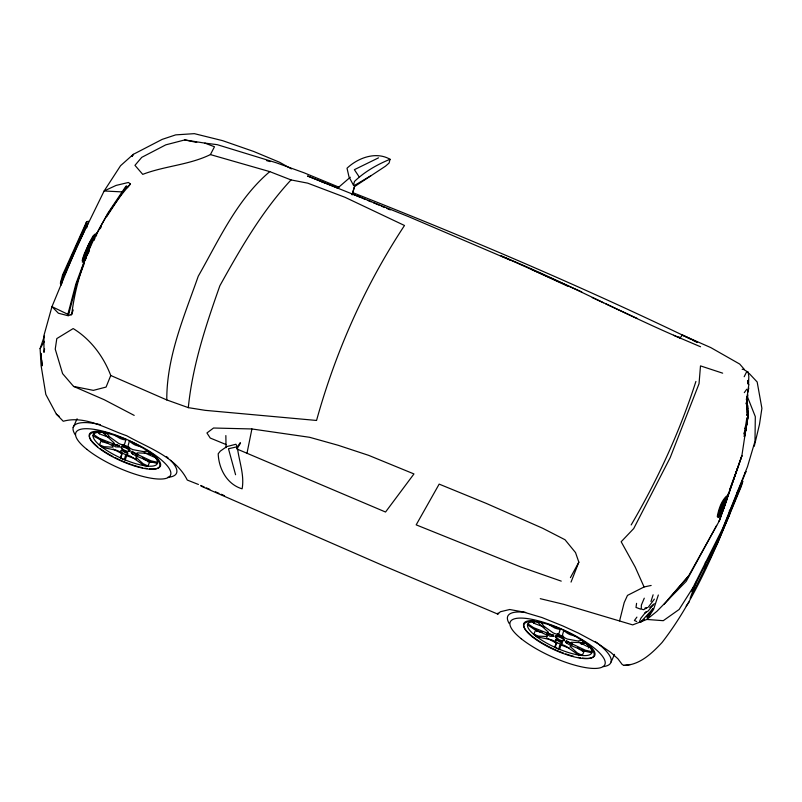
<?xml version="1.0" encoding="UTF-8"?>
<svg xmlns="http://www.w3.org/2000/svg" width="802" height="802" viewBox="0 0 802 802"><rect width="100%" height="100%" fill="white"/><g stroke="black" fill="none" stroke-linecap="round" stroke-linejoin="round"><path stroke-width="1.2" d="M122.215 453.12L120.28 457.681L122.646 459.085L125.252 459.847L126.826 455.135M556.578 642.512L554.643 647.074L557.009 648.467L559.616 649.239L561.189 644.517M747.875 415.536L748.096 412.098L747.855 414.564M745.459 426.804L746.873 417.772M746.401 426.393L747.474 420.208L746.702 424.248M653.109 594.803L650.973 601.53M747.263 412.479L747.073 415.346M166.786 399.937C166.585 356.72 184.229 316.299 198.244 276.229C219.076 239.668 237.011 199.387 269.783 171.628L291.026 179.919L307.697 183.147L345.01 197.292L404.499 225.492C365.09 285.241 335.677 351.517 316.549 420.459L205.212 410.343L188.31 407.637L166.786 399.937L110.756 375.486C103.588 356.589 90.586 339.166 73.182 328.569L56.802 338.584L55.238 349.131L62.586 373.622L73.573 386.404L104.23 399.727L134.195 415.396M748.005 413.632L747.975 414.113M746.943 405.21L747.374 396.629L755.314 416.639L754.993 441.311L747.474 466.744L722.682 528.488L692.868 587.806L679.134 609.47L663.264 620.688L646.863 619.445L632.698 624.888L563.606 604.297L540.267 598.673M747.544 418.925L747.675 417.05M748.015 384.078L748.156 380.389L747.875 383.436M747.564 418.353L747.464 419.947L747.765 415.847M747.043 415.466L747.093 414.694M747.644 418.514L747.945 414.764M747.805 415.286L747.504 420.088M743.775 436.067L744.597 436.208L746.522 425.271M726.943 498.092L726.522 496.047C721.118 501.37 718.712 509.2 717.279 516.498L718.131 517.561L719.835 515.816L723.344 509.541L726.692 498.724L724.176 507.355L721.95 512.057L721.178 511.776M746.622 424.729L746.161 427.666M718.412 514.794L718.903 512.488L720.296 511.305M746.923 408.769L746.692 405.21L747.524 405.14L747.945 413.16L747.584 407.877M747.524 405.14L747.775 408.9M747.073 409.491L747.243 412.308L748.076 412.238M744.857 434.724L745.098 433.17L744.276 433.02M188.31 407.637C192.49 365.572 205.873 325.401 219.868 285.753C240.53 248.51 261.933 211.347 291.026 179.919M118.716 445.912L114.756 444.298L112.11 444.488L115.568 446.844L119.608 447.015L117.563 445.26M553.079 635.294L549.119 633.69L546.483 633.871L549.931 636.237L553.981 636.407L551.926 634.643M636.577 603.355L636.006 607.425L640.457 609.089M96.41 235.978L96.821 233.091L94.796 234.675M746.522 425.682L746.231 427.296L746.281 426.664M745.168 428.228L745.529 426.123M747.344 419.436L741.85 455.847L719.183 521.16L688.547 576.026L663.926 604.497M745.77 429.491L745.419 431.707M748.958 384.068L747.524 392.659M746.993 399.045L747.374 396.629L746.221 404.058L747.925 394.875M745.96 428.639L745.529 431.045M745.599 430.504L745.73 429.882M745.108 428.468L745.198 427.917L744.577 431.245M721.098 511.095L718.833 515.365M745.84 429.381L745.579 430.564M746.943 423.366L747.263 421.371L746.722 424.168L746.983 423.165M82.967 258.815L82.365 262.164L83.779 261.993L86.165 258.374M745.95 428.629L745.549 430.985M44.601 348.91L43.97 352.359L43.92 335.587L51.96 306.665L76.21 248.029L104.14 190.986L120.561 165.703L133.302 154.345L162.184 139.378L175.688 134.876L194.365 133.653L222.605 140.651L253.653 151.458L279.647 162.295L291.407 168.911M744.467 431.817L744.025 434.213L744.847 434.353M744.597 436.208L745.349 431.877M745.68 429.792L746.02 428.027L745.68 430.113M746.421 426.183L745.99 428.438M69.383 310.955L68.03 314.374L51.96 306.665L58.396 313.221L68.3 315.777L71.759 314.093C77.774 265.903 98.476 220.48 130.445 183.979L128.44 182.465L116.039 185.432L104.14 190.986L123.247 191.959M247.016 453.13L251.908 428.96L309.632 437.301L338.123 445.27L368.639 455.346L413.962 473.942L385.541 512.027L236.68 448.889M95.558 236.179L95.719 234.475L95.147 234.946M748.777 387.978L746.331 399.516M742.482 481.21L741.419 486.072C718.762 539.886 698.111 595.946 662.021 642.542C651.916 653.389 639.465 665.279 623.766 665.409L622.101 664.377L617.901 658.753L610.703 652.337L597.6 643.404L578.352 633.059L562.613 625.851L542.012 617.56L523.245 611.976L509.701 609.51L500.368 611.746L497.831 614.121L382.905 565.51L201.101 486.142M497.831 614.121L498.072 613.019M619.595 620.858L624.207 602.553L627.485 595.395L644.076 586.964L651.154 585.45M721.95 512.057L726.662 499.034M754.261 446.273L759.494 424.328L761.9 408.338L757.168 381.983L749.118 373.391M719.665 512.769C717.088 521.089 725.72 506.573 719.665 512.769L718.903 512.488M692.848 587.816L691.946 591.335L721.309 532.418L746.02 471.476L744.667 473.491M67.799 314.574L75.879 283.898L84.06 261.833M68.35 315.527L76.731 283.667L84.491 262.765M86.696 227.878L88.481 221.222L86.586 221.713L62.586 274.936L60.35 283.276L61.323 285.021M61.163 282.314L62.055 278.966M62.656 276.74L86.486 222.996L84.4 230.796L62.175 280.068M61.614 283.908L63.699 276.139L62.586 274.936M84.671 228.871L86.586 221.713M370.835 175.748L354.795 185.272L353.461 185.202L354.474 181.432C364.519 171.808 377.201 164.48 390.073 159.287L389.07 163.057L385.541 166.144L354.574 186.575L352.178 194.806M725.85 499.937L724.888 503.165M658.342 594.994L653.54 609.49L646.863 619.445L656.928 611.294L686.201 581.35L716.627 525.43M198.415 484.468L187.287 480.057C175.578 456.609 148.089 447.817 126.666 435.717C106.546 428.91 85.152 415.175 63.248 421.261L56.371 414.163L45.824 394.434L41.113 365.702L40.1 348.619L44.381 336.048M352.048 194.685L354.795 185.272M722.031 508.308L722.412 507.465L723.173 507.746L721.589 508.919L726.361 499.355L722.211 510.052L719.855 512.117C718.863 508.538 722.923 502.483 725.339 498.754M719.765 511.766L718.853 516.879L723.013 510.583L727.203 498.794A3.278 0.722 -69.5 0 0 726.903 497.731L723.875 501.992L719.745 511.977M719.855 512.117L723.344 503.445L726.452 498.774L720.046 511.796L719.153 511.616L719.725 511.836M744.186 376.719L746.512 372.048L748.126 372.178L748.817 376.429L748.577 383.005L747.885 380.659M93.884 237.773L83.869 258.184L93.593 238.354L90.676 243.036M71.759 314.093L73.223 309.903M129.453 440.93L128.019 445.902L129.062 447.295A3.759 1.063 24.3 0 0 133.232 449.711L143.508 451.606L148.029 450.904L151.267 453.501L137.162 452.869A3.759 1.063 24.3 0 0 138.596 454.945L150.866 460.769L157.352 462.293L157.513 463.416L150.586 461.822L138.114 456.769A3.759 1.063 24.3 0 0 135.979 457.29L143.037 463.666L147.919 465.992L149.743 461.942L145.062 459.987L142.555 457.631M563.816 630.322L562.392 635.284L563.425 636.688A3.759 1.063 24.3 0 0 567.595 639.104L577.871 640.988L582.392 640.297L584.267 641.811M125.954 439.406L124.51 444.368L123.017 444.669A3.759 1.063 24.3 0 1 118.556 443.326L109.513 436.799L106.556 432.839M560.317 628.798L558.874 633.76L557.38 634.051A3.759 1.063 24.3 0 1 552.919 632.708L543.876 626.182L540.919 622.232A35.057 9.895 24.3 0 0 538.814 621.861M695.905 381.431C679.805 431.586 657.77 479.526 631.164 524.949M696.046 582.142L690.121 598.402L717.469 543.455L742.943 481.32L736.607 493.441M726.873 497.28L728.156 493.761M729.439 490.253L737.99 466.794M722.041 508.448L725.128 500.598M722.803 508.729L723.173 507.746M83.368 257.753L86.586 249.262L91.839 239.217M721.279 511.355L721.61 510.483M94.065 240.369L95.007 237.893M571.034 582.092L578.843 562.162L575.525 552.588L565.009 539.736L542.643 528.247L486.323 503.425L439.165 484.117L416.178 524.859L521.24 567.154L561.24 581.129M88.902 248.409L87.859 247.888L90.947 243.026L83.859 257.883L88.32 246.725L93.323 238.224M85.393 256.921L86.215 254.856M110.756 375.486L106.075 387.075L93.363 390.363L73.573 386.404M130.445 183.979L127.307 187.698M86.626 253.823L87.979 250.585M87.859 247.888L88.39 246.705M60.862 282.144L67.498 267.427M68.521 265.161L69.543 262.896M82.827 233.452L84.35 230.064M73.182 427.456L77.102 418.774M107.939 442.844L105.463 442.744L101.232 440.819L99.408 444.869L104.09 446.704L112.751 447.175A3.759 1.063 24.3 0 0 111.318 445.09L93.323 436.077L92.992 435.316L94.636 432.549M554.643 647.074L555.355 647.334L556.257 643.525L555.215 642.121A3.759 1.063 24.3 0 0 551.044 639.705L536.999 636.838L533.771 634.252L535.596 630.202L539.826 632.136L542.302 632.227M559.616 649.239L558.854 648.858L559.766 645.059L561.26 644.758A3.759 1.063 24.3 0 1 565.721 646.101L578.483 654.903L582.282 655.374L584.107 651.334L579.425 649.379L577.761 647.805M611.104 661.941L614.532 654.342M723.404 507.065L722.131 509.892L720.046 511.796M703.725 568.658L705.539 568.077L729.539 514.864L729.449 510.182M719.284 511.516L723.474 502.643M88.28 253.111L89.453 250.765M84.912 258.705L85.754 257.041M87.879 253.883L84.29 260.119A4.611 0.612 -63.5 0 1 83.248 260.971L83.218 260.409M210.405 154.596L214.475 146.766L204.891 143.117L184.761 139.929L165.783 144.851L141.743 157.352L134.957 165.342L142.736 174.365C164.721 165.924 189.031 165.011 210.405 154.596L269.783 171.628M97.032 233.302L107.578 213.623L125.974 186.124M100.23 228.7L101.403 226.515M106.676 216.67L126.826 185.894M570.423 577.64L578.843 562.162M92.08 240.55L94.506 236.48M724.467 500.679L725.148 499.445M746.742 389.241L744.306 392.639M86.426 256.169L84.04 259.728M40.1 348.619L44.331 341.441M71.077 315.176L72.11 313.442M132.029 156.48L133.302 154.345L131.899 156.37M644.277 598.182L641.369 605.109L641.269 609.049L643.585 609.71L647.284 607.545L645.008 608.056M89.162 244.861L93.623 237.643M90.656 242.996L93.734 238.014M236.911 447.847L240.189 442.644M237.222 448.388L240.5 443.195M93.022 237.402L94.205 235.577M654.392 599.114L648.347 607.104M686.201 606.031L689.098 602.061M636.908 617.119L634.402 620.497L636.718 621.52M646.181 611.605L640.878 618.212L639.485 621.62L640.638 622.101L644.577 619.324M647.394 617.72L650.161 614.142M581.741 291.898L501.08 255.898C561.821 280.85 619.756 312.038 679.976 337.993L682.452 335.106L710.813 347.607L739.735 364.078L744.406 369.481M719.163 515.796L718.091 516.598C718.833 509.882 721.76 502.653 726.141 497.451A3.278 0.722 -69.5 0 1 726.432 498.503M667.765 599.886L688.547 576.026M646.793 617.069L653.329 608.437L640.638 622.101M654.242 603.655L648.196 610.944L644.587 613.219M121.152 450.574L121.633 450.102L124.761 451.145L127.137 452.679L127.949 454.122L125.312 454.463L122.526 453.25L120.801 451.606L121.152 450.574L122.064 450.473M555.525 639.966L555.997 639.495L559.124 640.527L561.5 642.061L562.312 643.505L559.676 643.846L556.889 642.633L555.164 640.988L555.525 639.966L556.428 639.856M562.563 641.901L560.197 642.212L556.167 639.645M337.371 188.37L350.294 177.222M649.8 607.595L653.44 604.548M129.072 448.759C129.302 447.115 123.037 444.378 122.385 445.842L129.072 448.759L128.25 448.689M563.435 638.151C563.666 636.507 557.4 633.76 556.758 635.224L563.435 638.151L562.613 638.071M378.524 157.844L354.384 169.663L359.095 176.771M237.302 446.744L235.908 444.258L226.806 446.574L220.309 451.115L218.204 453.772C218.745 468.799 227.026 484.368 242.114 488.829C244.69 474.904 238.816 460.619 237.302 446.744L228.48 448.759L235.577 474.734M119.368 445.631L113.854 444.158M553.741 635.014L550.523 634.613L547.586 632.999M623.766 665.409L630.442 664.477M127.799 452.889L124.571 452.348L121.804 450.253M147.919 465.992L144.119 465.521L131.358 456.709A3.759 1.063 24.3 0 0 126.896 455.376L125.403 455.666L124.48 459.466L125.252 459.847M746.802 406.213L747.634 406.133M746.652 407.356L747.474 407.286M747.374 411.386L748.196 411.306M742.171 369.291L743.414 369.311L748.126 372.178M251.908 428.96L213.532 428.017L206.936 432.97L210.244 438.052L226.334 444.649M137.784 454.323L134.786 453.33L132.089 451.175M572.147 643.705L569.149 642.713L566.453 640.567M125.754 439.887L124.21 439.697A6.927 1.955 24.3 0 1 120.17 438.483L114.435 435.095M538.653 621.941L540.919 622.232M560.127 629.279L558.573 629.089A6.927 1.955 24.3 0 1 554.533 627.866L548.799 624.487M204.891 143.117L217.202 144.661L276.279 162.776L303.978 172.761L339.086 187.237M131.598 453.24L135.267 455.496L137.754 455.656L134.576 452.689L130.806 451.897L132.671 454.082M565.961 642.633L569.631 644.878L572.117 645.039L568.939 642.081L565.179 641.279L567.034 643.465M585.63 642.883L571.525 642.252A3.759 1.063 24.3 0 0 572.969 644.327L585.229 650.161L591.716 651.675L591.876 652.798L584.949 651.214L572.478 646.151A3.759 1.063 24.3 0 0 570.342 646.673L577.4 653.059L582.282 655.374M744.246 433.24L745.068 433.391M184.761 139.929L196.731 142.425M141.202 446.864L135.658 445.23A6.927 1.955 24.3 0 1 131.879 443.035L130.556 441.982M575.575 636.257L570.021 634.613A6.927 1.955 24.3 0 1 566.242 632.427L564.929 631.364M266.565 160.611L270.144 161.613M155.698 457.812L144.28 452.679M591.144 647.505L586.843 646.272L578.643 642.071M563.054 636.397L559.565 635.024M722.662 373.171L700.497 365.892L699.033 383.747L670.201 457.601L633.71 528.568L621.169 541.751L635.194 567.064L644.076 586.964M114.927 444.739L117.423 445.591M549.29 634.131L551.786 634.973M108.671 437.25L101.082 434.504L96.32 431.626M544.117 627.034L535.455 623.886L531.646 621.59M120.28 457.681L120.982 457.942L121.894 454.143L120.851 452.739A3.759 1.063 24.3 0 0 116.681 450.323L102.636 447.456L99.408 444.869M720.978 512.157L721.74 512.438M510.383 260.189L409.07 216.861L307.537 175.999L337.953 188.159M352.99 192.721C469.34 238.575 584.548 287.687 697.138 342.123M320.519 181.192L324.208 182.676M352.91 194.234L360.97 197.513M362.113 197.984L365.501 199.407M367.757 200.36L371.136 201.793M373.391 202.746L379.035 205.132M381.291 206.084L384.669 207.517M386.925 208.47L390.303 209.893M673.56 335.256L700.557 346.765M200.69 485.451L204.109 486.914M206.385 487.897L209.793 489.37M215.487 491.816L218.896 493.29M221.172 494.263L224.59 495.736M531.425 269.382L567.455 286.093M592.237 297.592L603.495 302.815M605.741 303.858L637.269 318.474M125.202 445.641L126.375 446.193M357.191 195.578L361.131 197.503M390.073 159.287C375.998 151.127 358.023 157.793 347.015 168.23L349.04 177.001L353.461 185.202M682.452 335.106L690.271 338.955M692.507 340.058L696.978 342.264M567.966 642.011L570.292 643.284M133.593 452.619L135.929 453.902M533.771 634.252L538.453 636.096L547.114 636.557A3.759 1.063 24.3 0 0 545.681 634.482L533.37 628.748L527.355 624.698L528.087 623.966L533.651 627.695L546.172 632.658A3.759 1.063 24.3 0 0 548.307 632.136L537.119 621.761M56.371 414.163L59.147 416.248M102.756 432.368L113.934 442.754A3.759 1.063 24.3 0 1 111.799 443.275L99.288 438.303L93.724 434.574M557.801 633.861L558.503 634.422M123.438 444.468L124.14 445.04M679.003 336.94L679.976 337.993M41.353 357.832L40.892 353.281L42.175 365.792L41.594 360.108M746.542 399.476L747.474 414.945M705.419 562.232L705.539 568.077M225.853 435.576L226.044 447.646M562.052 637.5A5.033 1.424 24.3 0 1 562.944 640.417M557.841 638.532A5.033 1.424 24.3 0 1 555.345 636.006A5.033 1.424 24.3 0 1 558.533 635.966M585.44 642.051A24.942 7.038 24.3 0 1 581.109 644.186M595.164 641.47A56.531 15.96 24.3 0 1 603.315 666.602M509.24 623.535A56.531 15.96 24.3 0 1 525.671 612.417M588.417 644.497A38.917 10.987 24.3 0 1 582.442 658.081M580.347 657.78A38.917 10.987 24.3 0 1 578.122 657.369M573.54 656.307A38.917 10.987 24.3 0 1 565.721 653.901M563.415 653.079A38.917 10.987 24.3 0 1 556.398 650.252M555.365 649.8A38.917 10.987 24.3 0 1 525.37 629.47A38.917 10.987 24.3 0 1 534.713 620.798M582.603 640.387A35.057 9.895 24.3 0 1 582.162 655.495A35.057 9.895 24.3 0 1 536.438 636.547A35.057 9.895 24.3 0 1 537.561 621.73M586.743 651.344A34.656 9.784 24.3 0 1 582.142 651.084M569.57 648.136A34.656 9.784 24.3 0 1 561.029 644.988M556.889 643.184A34.656 9.784 24.3 0 1 546.473 637.78M537.26 631.535A34.656 9.784 24.3 0 1 533.49 628.156M533.771 623.445A30.596 8.632 24.3 0 1 533.741 621.791M589.791 646.201A30.596 8.632 24.3 0 1 588.247 647.966M586.302 643.314A30.596 8.632 24.3 0 1 582.473 643.074M127.688 448.117A5.033 1.424 24.3 0 1 128.581 451.025M121.182 447.305A5.033 1.424 24.3 0 1 124.17 446.584M106.425 436.168A24.942 7.038 24.3 0 1 105.343 433.752M151.067 452.669A24.942 7.038 24.3 0 1 148.621 454.544M170.525 460.278A56.531 15.96 24.3 0 1 167.708 477.33M75.528 435.145A56.531 15.96 24.3 0 1 100.28 424.649M166.405 456.478A56.531 15.96 24.3 0 1 168.169 458.022M153.122 454.313A38.917 10.987 24.3 0 1 149.463 468.849M147.047 468.558A38.917 10.987 24.3 0 1 144.881 468.208M142.596 467.746A38.917 10.987 24.3 0 1 140.24 467.195M139.177 466.914A38.917 10.987 24.3 0 1 132.49 464.909M131.358 464.518A38.917 10.987 24.3 0 1 122.034 460.869M121.002 460.418A38.917 10.987 24.3 0 1 114.876 457.501M112.902 456.488A38.917 10.987 24.3 0 1 100.43 448.839M97.674 446.744A38.917 10.987 24.3 0 1 100.35 431.406M102.766 431.697A38.917 10.987 24.3 0 1 104.932 432.057M145.713 449.852A38.306 10.807 24.3 0 1 144.641 468.528A38.306 10.807 24.3 0 1 90.806 440.077A38.306 10.807 24.3 0 1 126.345 439.616M128.631 440.609A38.306 10.807 24.3 0 1 144.651 449.17M147.378 450.363A35.057 9.895 24.3 0 1 148.36 466.152A35.057 9.895 24.3 0 1 102.345 447.376A35.057 9.895 24.3 0 1 103.197 432.338M105.533 432.629A35.057 9.895 24.3 0 1 110.265 433.541M152.38 461.962A34.656 9.784 24.3 0 1 147.779 461.691M136.36 459.115A34.656 9.784 24.3 0 1 126.656 455.606M121.493 453.32A34.656 9.784 24.3 0 1 113.172 449.01M102.897 442.143A34.656 9.784 24.3 0 1 98.375 437.972M99.408 434.052A30.596 8.632 24.3 0 1 99.378 432.398M151.939 453.922A30.596 8.632 24.3 0 1 149.463 453.832M89.453 243.317L89.433 243.868L93.814 237.031L94.055 235.457L89.453 243.317M89.002 243.998L82.997 259.206L89.002 243.998M94.776 234.385L89.523 247.908L83.248 259.597A4.611 0.612 -63.5 0 1 82.205 260.45L84.02 254.515L88.821 243.818L92.952 236.099L94.776 234.385M741.85 455.847L719.183 521.16L741.85 455.847M88.581 246.856L88.12 248.018L88.651 246.836M556.137 637.881A4.622 1.303 24.3 0 0 563.475 640.758A4.622 1.303 24.3 0 0 559.485 637.069A4.622 1.303 24.3 0 0 556.137 637.881M521.26 638.753A51.889 14.647 24.3 0 0 602.492 666.963A51.889 14.647 24.3 0 0 548.989 624.076A51.889 14.647 24.3 0 0 521.26 638.753M532.217 636.738A38.306 10.807 24.3 0 0 592.177 657.56A38.306 10.807 24.3 0 0 552.678 625.901A38.306 10.807 24.3 0 0 532.217 636.738M121.774 448.498A4.622 1.303 24.3 0 0 129.112 451.376A4.622 1.303 24.3 0 0 125.122 447.676A4.622 1.303 24.3 0 0 121.774 448.498M86.897 449.371A51.889 14.647 24.3 0 0 168.129 477.581A51.889 14.647 24.3 0 0 114.626 434.694A51.889 14.647 24.3 0 0 86.897 449.371"/></g></svg>
